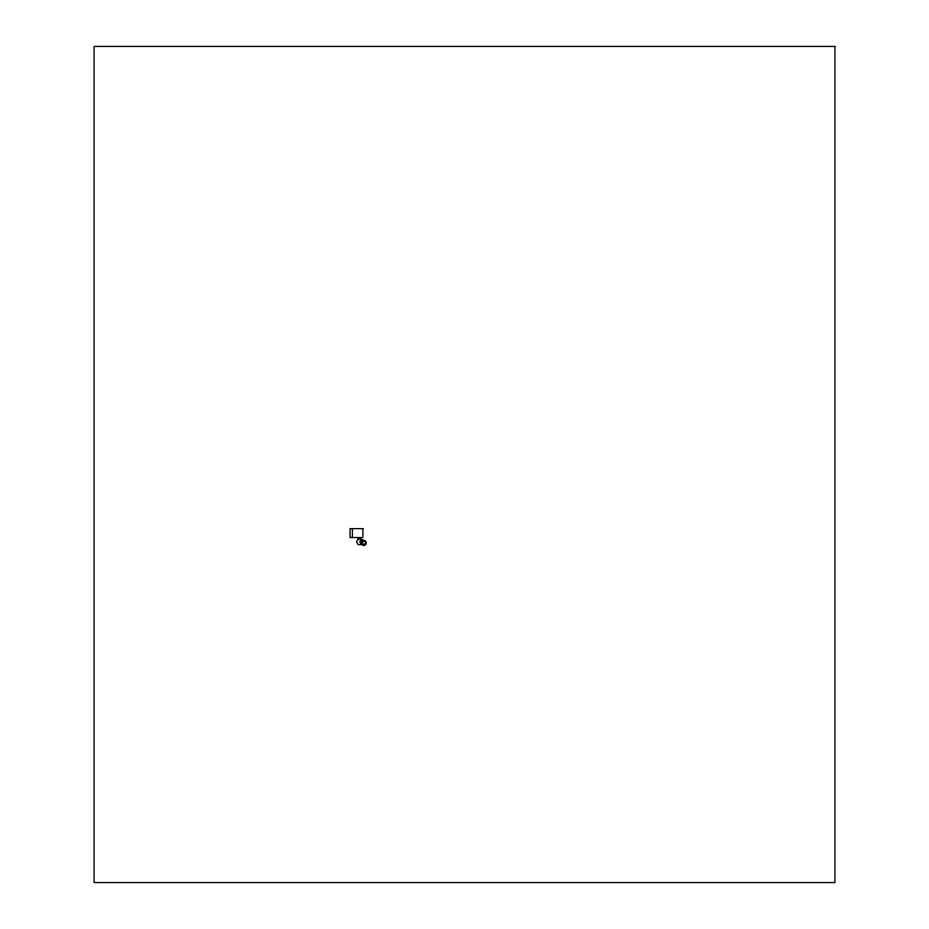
<?xml version="1.0" encoding="UTF-8"?>
<svg xmlns="http://www.w3.org/2000/svg" width="929" height="929" viewBox="0 0 929 929"><rect width="100%" height="100%" fill="white"/><g stroke="black" fill="none" stroke-linecap="round" stroke-linejoin="round"><path stroke-width="1.39" d="M362.171 540.411L360.557 540.411L359.755 541.804L360.557 543.21L362.171 543.21M352.416 528.613L352.416 537.531M358.141 539.017L356.527 541.804L358.141 544.603L361.369 544.603L362.984 541.804L361.369 539.017L358.141 539.017M362.716 540.237L361.369 542.013L362.24 544.069L364.447 544.348L365.805 542.571L364.934 540.515L362.716 540.237M363.808 540.736L361.66 541.967L361.66 544.44L363.808 545.683L365.945 544.44L365.945 541.967L363.808 540.736M834.916 46.45L94.084 46.45L94.084 882.55L834.916 882.55L834.916 46.45M362.879 528.613L350.059 528.613L350.059 537.531L362.879 537.543L362.879 528.613"/></g></svg>
